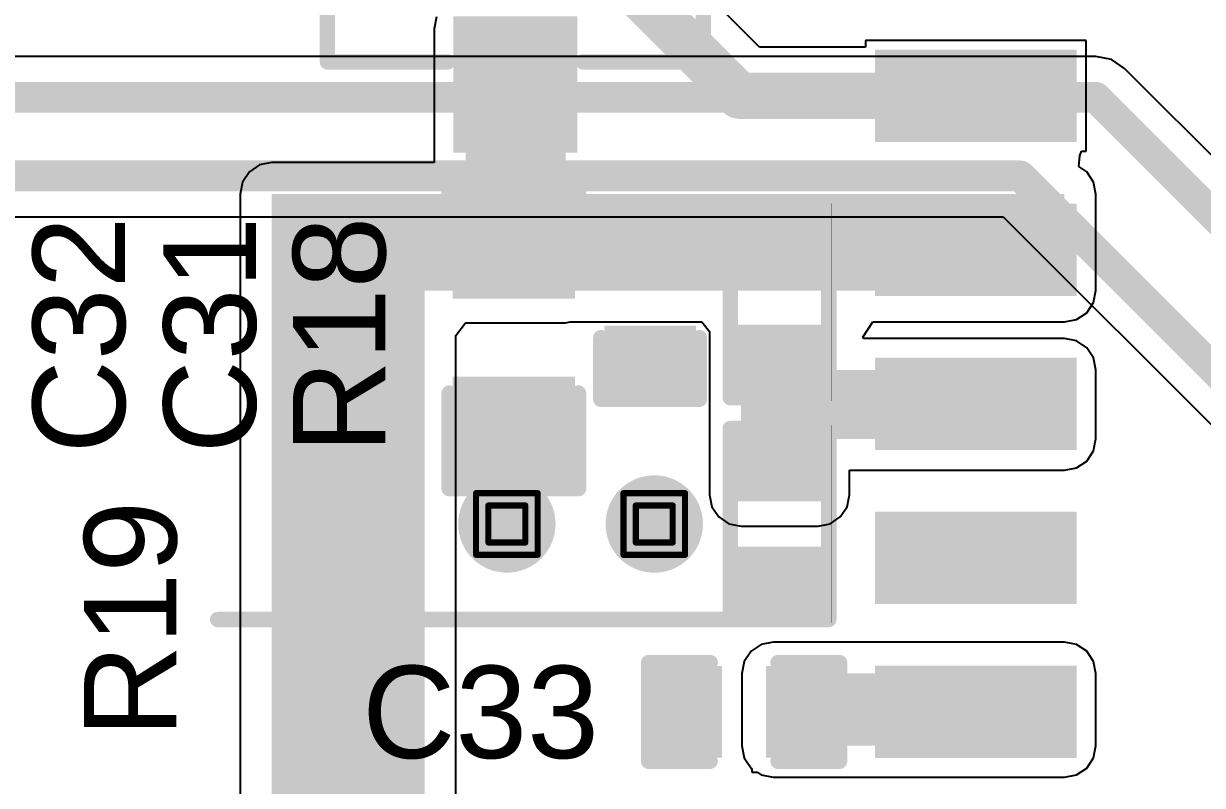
# Model space of a CAD drawing. Header units: inches. Extents: x -6 to 198, y 0 to 119.
# Drawn here: x 38.29 to 48.01, y 12.02 to 18.3 of the extents above; entities that cross this region are included whole.
import ezdxf

# ---------------------------------------------------------------- set-up
doc = ezdxf.new("R2010")
doc.units = ezdxf.units.IN
for name, color, linetype in [('Bottom Layer', 5, 'Continuous'), ('Bottom Solder', 6, 'Continuous'), ('Drill Drawing', 1, 'Continuous'), ('Top Layer', 1, 'Continuous'), ('Top Overlay', 2, 'Continuous'), ('Top Paste', 8, 'Continuous'), ('Top Solder', 216, 'Continuous'), ('Via Holes', 16, 'Continuous')]:
    doc.layers.add(name, color=color, linetype=linetype)
doc.styles.add('Arial', font='', dxfattribs={"height": 0.2})
doc.styles.get('Arial').set_extended_font_data('Arial')

# ---------------------------------------------------------------- blocks, each defined once
blk = doc.blocks.new('SOP_16_30')
at = {"layer": 'Top Layer'}
for points in [[(-3.4556, 4.7244), (-1.9939, 4.7244), (-1.9939, 4.1656), (-3.4556, 4.1656)], [(1.9939, 4.7244), (3.4556, 4.7244), (3.4556, 4.1656), (1.9939, 4.1656)], [(-3.4556, 3.4544), (-1.9939, 3.4544), (-1.9939, 2.8956), (-3.4556, 2.8956)], [(1.9939, 3.4544), (3.4556, 3.4544), (3.4556, 2.8956), (1.9939, 2.8956)], [(-3.4556, 2.1844), (-1.9939, 2.1844), (-1.9939, 1.6256), (-3.4556, 1.6256)], [(1.9939, 2.1844), (3.4556, 2.1844), (3.4556, 1.6256), (1.9939, 1.6256)], [(-3.4556, 0.9144), (-1.9939, 0.9144), (-1.9939, 0.3556), (-3.4556, 0.3556)], [(1.9939, 0.9144), (3.4556, 0.9144), (3.4556, 0.3556), (1.9939, 0.3556)], [(-3.4556, -0.3556), (-1.9939, -0.3556), (-1.9939, -0.9144), (-3.4556, -0.9144)], [(1.9939, -0.3556), (3.4556, -0.3556), (3.4556, -0.9144), (1.9939, -0.9144)], [(-3.4556, -1.6256), (-1.9939, -1.6256), (-1.9939, -2.1844), (-3.4556, -2.1844)], [(1.9939, -1.6256), (3.4556, -1.6256), (3.4556, -2.1844), (1.9939, -2.1844)], [(-3.4556, -2.8956), (-1.9939, -2.8956), (-1.9939, -3.4544), (-3.4556, -3.4544)], [(1.9939, -2.8956), (3.4556, -2.8956), (3.4556, -3.4544), (1.9939, -3.4544)], [(-3.4556, -4.1656), (-1.9939, -4.1656), (-1.9939, -4.7244), (-3.4556, -4.7244)], [(1.9939, -4.1656), (3.4556, -4.1656), (3.4556, -4.7244), (1.9939, -4.7244)]]:
    blk.add_hatch(color=1, dxfattribs=at).paths.add_polyline_path(points)
at = {"layer": 'Top Paste'}
for points in [[(-3.4556, 4.7244), (-1.9939, 4.7244), (-1.9939, 4.1656), (-3.4556, 4.1656)], [(1.9939, 4.7244), (3.4556, 4.7244), (3.4556, 4.1656), (1.9939, 4.1656)], [(-3.4556, 3.4544), (-1.9939, 3.4544), (-1.9939, 2.8956), (-3.4556, 2.8956)], [(1.9939, 3.4544), (3.4556, 3.4544), (3.4556, 2.8956), (1.9939, 2.8956)], [(-3.4556, 2.1844), (-1.9939, 2.1844), (-1.9939, 1.6256), (-3.4556, 1.6256)], [(1.9939, 2.1844), (3.4556, 2.1844), (3.4556, 1.6256), (1.9939, 1.6256)], [(-3.4556, 0.9144), (-1.9939, 0.9144), (-1.9939, 0.3556), (-3.4556, 0.3556)], [(1.9939, 0.9144), (3.4556, 0.9144), (3.4556, 0.3556), (1.9939, 0.3556)], [(-3.4556, -0.3556), (-1.9939, -0.3556), (-1.9939, -0.9144), (-3.4556, -0.9144)], [(1.9939, -0.3556), (3.4556, -0.3556), (3.4556, -0.9144), (1.9939, -0.9144)], [(-3.4556, -1.6256), (-1.9939, -1.6256), (-1.9939, -2.1844), (-3.4556, -2.1844)], [(1.9939, -1.6256), (3.4556, -1.6256), (3.4556, -2.1844), (1.9939, -2.1844)], [(-3.4556, -2.8956), (-1.9939, -2.8956), (-1.9939, -3.4544), (-3.4556, -3.4544)], [(1.9939, -2.8956), (3.4556, -2.8956), (3.4556, -3.4544), (1.9939, -3.4544)], [(-3.4556, -4.1656), (-1.9939, -4.1656), (-1.9939, -4.7244), (-3.4556, -4.7244)], [(1.9939, -4.1656), (3.4556, -4.1656), (3.4556, -4.7244), (1.9939, -4.7244)]]:
    blk.add_hatch(color=8, dxfattribs=at).paths.add_polyline_path(points)
at = {"layer": 'Top Solder'}
for points in [[(-3.5572, 4.826), (-1.8923, 4.826), (-1.8923, 4.064), (-3.5572, 4.064)], [(1.8923, 4.826), (3.5572, 4.826), (3.5572, 4.064), (1.8923, 4.064)], [(-3.5572, 3.556), (-1.8923, 3.556), (-1.8923, 2.794), (-3.5572, 2.794)], [(1.8923, 3.556), (3.5572, 3.556), (3.5572, 2.794), (1.8923, 2.794)], [(-3.5572, 2.286), (-1.8923, 2.286), (-1.8923, 1.524), (-3.5572, 1.524)], [(1.8923, 2.286), (3.5572, 2.286), (3.5572, 1.524), (1.8923, 1.524)], [(-3.5572, 1.016), (-1.8923, 1.016), (-1.8923, 0.254), (-3.5572, 0.254)], [(1.8923, 1.016), (3.5572, 1.016), (3.5572, 0.254), (1.8923, 0.254)], [(-3.5572, -0.254), (-1.8923, -0.254), (-1.8923, -1.016), (-3.5572, -1.016)], [(1.8923, -0.254), (3.5572, -0.254), (3.5572, -1.016), (1.8923, -1.016)], [(-3.5572, -1.524), (-1.8923, -1.524), (-1.8923, -2.286), (-3.5572, -2.286)], [(1.8923, -1.524), (3.5572, -1.524), (3.5572, -2.286), (1.8923, -2.286)], [(-3.5572, -2.794), (-1.8923, -2.794), (-1.8923, -3.556), (-3.5572, -3.556)], [(1.8923, -2.794), (3.5572, -2.794), (3.5572, -3.556), (1.8923, -3.556)], [(-3.5572, -4.064), (-1.8923, -4.064), (-1.8923, -4.826), (-3.5572, -4.826)], [(1.8923, -4.064), (3.5572, -4.064), (3.5572, -4.826), (1.8923, -4.826)]]:
    blk.add_hatch(color=216, dxfattribs=at).paths.add_polyline_path(points)
at = {"layer": 'Top Overlay'}
for points in [[(-2.1209, 5.0546, 0.1524, 0.1524, 0), (2.1209, 5.0546, 0.1524, 0.1524, 0)], [(-3.7846, 4.572, 0.127, 0.127, 0), (-3.6576, 4.445, 0.127, 0.127, 0)], [(-3.7846, 4.318, 0.127, 0.127, 0), (-3.7846, 4.572, 0.127, 0.127, 0)], [(-3.7846, 4.318, 0.127, 0.127, 0), (-3.6576, 4.445, 0.127, 0.127, 0)], [(-2.1209, -5.0546, 0.1524, 0.1524, 0), (2.1209, -5.0546, 0.1524, 0.1524, 0)]]:
    blk.add_lwpolyline(points, format="xyseb", dxfattribs=at)
for points in [[(-2.159, 5.0546, 0.0762, 0.0762, 1), (-2.0828, 5.0546, 0.0762, 0.0762, 1)], [(2.0828, 5.0546, 0.0762, 0.0762, 1), (2.159, 5.0546, 0.0762, 0.0762, 1)], [(-3.8163, 4.572, 0.0635, 0.0635, 1), (-3.7529, 4.572, 0.0635, 0.0635, 1)], [(-3.8163, 4.572, 0.0635, 0.0635, 1), (-3.7529, 4.572, 0.0635, 0.0635, 1)], [(-3.6894, 4.445, 0.0635, 0.0635, 1), (-3.6258, 4.445, 0.0635, 0.0635, 1)], [(-3.6894, 4.445, 0.0635, 0.0635, 1), (-3.6258, 4.445, 0.0635, 0.0635, 1)], [(-3.8163, 4.318, 0.0635, 0.0635, 1), (-3.7529, 4.318, 0.0635, 0.0635, 1)], [(-3.8163, 4.318, 0.0635, 0.0635, 1), (-3.7529, 4.318, 0.0635, 0.0635, 1)], [(-2.159, -5.0546, 0.0762, 0.0762, 1), (-2.0828, -5.0546, 0.0762, 0.0762, 1)], [(2.0828, -5.0546, 0.0762, 0.0762, 1), (2.159, -5.0546, 0.0762, 0.0762, 1)]]:
    blk.add_lwpolyline(points, format="xyseb", close=True, dxfattribs=at)
blk = doc.blocks.new('R___0402_51')
at = {"layer": 'Top Layer'}
for points in [[(-0.6985, -0.3175), (-0.6985, 0.3175), (-0.2413, 0.3175), (-0.2413, -0.3175)], [(0.2413, -0.3175), (0.2413, 0.3175), (0.6985, 0.3175), (0.6985, -0.3175)]]:
    blk.add_hatch(color=1, dxfattribs=at).paths.add_polyline_path(points)
at = {"layer": 'Top Paste'}
for points in [[(-0.6985, -0.3175), (-0.6985, 0.3175), (-0.2413, 0.3175), (-0.2413, -0.3175)], [(0.2413, -0.3175), (0.2413, 0.3175), (0.6985, 0.3175), (0.6985, -0.3175)]]:
    blk.add_hatch(color=8, dxfattribs=at).paths.add_polyline_path(points)
at = {"layer": 'Top Solder'}
for points in [[(-0.7535, -0.3725), (-0.7535, 0.3725), (-0.1863, 0.3725), (-0.1863, -0.3725)], [(0.1863, -0.3725), (0.1863, 0.3725), (0.7535, 0.3725), (0.7535, -0.3725)]]:
    blk.add_hatch(color=216, dxfattribs=at).paths.add_polyline_path(points)
at = {"layer": 'Top Overlay'}
for points in [[(-0.7874, 0.4064, 0.127, 0.127, 0), (-0.7874, -0.4064, 0.127, 0.127, 0)], [(-0.7874, 0.4064, 0.127, 0.127, 0), (0.7874, 0.4064, 0.127, 0.127, 0)], [(0.7874, 0.4064, 0.127, 0.127, 0), (0.7874, -0.4064, 0.127, 0.127, 0)], [(-0.7874, -0.4064, 0.127, 0.127, 0), (0.7874, -0.4064, 0.127, 0.127, 0)], [(-0.8128, -0.4318, 0.00323, 0.00323, 0), (0.8128, -0.4318, 0.00323, 0.00323, 0)]]:
    blk.add_lwpolyline(points, format="xyseb", dxfattribs=at)
for points in [[(-0.8191, 0.4064, 0.0635, 0.0635, 1), (-0.7556, 0.4064, 0.0635, 0.0635, 1)], [(-0.8191, 0.4064, 0.0635, 0.0635, 1), (-0.7556, 0.4064, 0.0635, 0.0635, 1)], [(0.7556, 0.4064, 0.0635, 0.0635, 1), (0.8191, 0.4064, 0.0635, 0.0635, 1)], [(0.7556, 0.4064, 0.0635, 0.0635, 1), (0.8191, 0.4064, 0.0635, 0.0635, 1)], [(-0.8191, -0.4064, 0.0635, 0.0635, 1), (-0.7556, -0.4064, 0.0635, 0.0635, 1)], [(-0.8191, -0.4064, 0.0635, 0.0635, 1), (-0.7556, -0.4064, 0.0635, 0.0635, 1)], [(0.7556, -0.4064, 0.0635, 0.0635, 1), (0.8191, -0.4064, 0.0635, 0.0635, 1)], [(0.7556, -0.4064, 0.0635, 0.0635, 1), (0.8191, -0.4064, 0.0635, 0.0635, 1)], [(-0.8136, -0.4318, 0.00161, 0.00161, 1), (-0.812, -0.4318, 0.00161, 0.00161, 1)], [(0.812, -0.4318, 0.00161, 0.00161, 1), (0.8136, -0.4318, 0.00161, 0.00161, 1)]]:
    blk.add_lwpolyline(points, format="xyseb", close=True, dxfattribs=at)
blk = doc.blocks.new('R___0402_52')
at = {"layer": 'Top Layer'}
for points in [[(-0.6985, -0.3175), (-0.6985, 0.3175), (-0.2413, 0.3175), (-0.2413, -0.3175)], [(0.2413, -0.3175), (0.2413, 0.3175), (0.6985, 0.3175), (0.6985, -0.3175)]]:
    blk.add_hatch(color=1, dxfattribs=at).paths.add_polyline_path(points)
at = {"layer": 'Top Paste'}
for points in [[(-0.6985, -0.3175), (-0.6985, 0.3175), (-0.2413, 0.3175), (-0.2413, -0.3175)], [(0.2413, -0.3175), (0.2413, 0.3175), (0.6985, 0.3175), (0.6985, -0.3175)]]:
    blk.add_hatch(color=8, dxfattribs=at).paths.add_polyline_path(points)
at = {"layer": 'Top Solder'}
for points in [[(-0.7535, -0.3725), (-0.7535, 0.3725), (-0.1863, 0.3725), (-0.1863, -0.3725)], [(0.1863, -0.3725), (0.1863, 0.3725), (0.7535, 0.3725), (0.7535, -0.3725)]]:
    blk.add_hatch(color=216, dxfattribs=at).paths.add_polyline_path(points)
at = {"layer": 'Top Overlay'}
for points in [[(-0.7874, 0.4064, 0.127, 0.127, 0), (-0.7874, -0.4064, 0.127, 0.127, 0)], [(-0.7874, 0.4064, 0.127, 0.127, 0), (0.7874, 0.4064, 0.127, 0.127, 0)], [(0.7874, 0.4064, 0.127, 0.127, 0), (0.7874, -0.4064, 0.127, 0.127, 0)], [(-0.7874, -0.4064, 0.127, 0.127, 0), (0.7874, -0.4064, 0.127, 0.127, 0)], [(-0.8128, -0.4318, 0.00323, 0.00323, 0), (0.8128, -0.4318, 0.00323, 0.00323, 0)]]:
    blk.add_lwpolyline(points, format="xyseb", dxfattribs=at)
for points in [[(-0.8191, 0.4064, 0.0635, 0.0635, 1), (-0.7556, 0.4064, 0.0635, 0.0635, 1)], [(-0.8191, 0.4064, 0.0635, 0.0635, 1), (-0.7556, 0.4064, 0.0635, 0.0635, 1)], [(0.7556, 0.4064, 0.0635, 0.0635, 1), (0.8191, 0.4064, 0.0635, 0.0635, 1)], [(0.7556, 0.4064, 0.0635, 0.0635, 1), (0.8191, 0.4064, 0.0635, 0.0635, 1)], [(-0.8191, -0.4064, 0.0635, 0.0635, 1), (-0.7556, -0.4064, 0.0635, 0.0635, 1)], [(-0.8191, -0.4064, 0.0635, 0.0635, 1), (-0.7556, -0.4064, 0.0635, 0.0635, 1)], [(0.7556, -0.4064, 0.0635, 0.0635, 1), (0.8191, -0.4064, 0.0635, 0.0635, 1)], [(0.7556, -0.4064, 0.0635, 0.0635, 1), (0.8191, -0.4064, 0.0635, 0.0635, 1)], [(-0.8136, -0.4318, 0.00161, 0.00161, 1), (-0.812, -0.4318, 0.00161, 0.00161, 1)], [(0.812, -0.4318, 0.00161, 0.00161, 1), (0.8136, -0.4318, 0.00161, 0.00161, 1)]]:
    blk.add_lwpolyline(points, format="xyseb", close=True, dxfattribs=at)
blk = doc.blocks.new('____23_69')
at = {"layer": 'Top Layer'}
for points in [[(-0.41, 1.46), (0.41, 1.46), (0.41, 0.54), (-0.41, 0.54)], [(-1.36, -0.54), (-0.54, -0.54), (-0.54, -1.46), (-1.36, -1.46)], [(0.54, -0.54), (1.36, -0.54), (1.36, -1.46), (0.54, -1.46)]]:
    blk.add_hatch(color=1, dxfattribs=at).paths.add_polyline_path(points)
at = {"layer": 'Top Paste'}
for points in [[(-0.41, 1.46), (0.41, 1.46), (0.41, 0.54), (-0.41, 0.54)], [(-1.36, -0.54), (-0.54, -0.54), (-0.54, -1.46), (-1.36, -1.46)], [(0.54, -0.54), (1.36, -0.54), (1.36, -1.46), (0.54, -1.46)]]:
    blk.add_hatch(color=8, dxfattribs=at).paths.add_polyline_path(points)
at = {"layer": 'Top Solder'}
for points in [[(-0.5116, 1.5616), (0.5116, 1.5616), (0.5116, 0.4384), (-0.5116, 0.4384)], [(-1.4616, -0.4384), (-0.4384, -0.4384), (-0.4384, -1.5616), (-1.4616, -1.5616)], [(0.4384, -0.4384), (1.4616, -0.4384), (1.4616, -1.5616), (0.4384, -1.5616)]]:
    blk.add_hatch(color=216, dxfattribs=at).paths.add_polyline_path(points)
at = {"layer": 'Top Overlay'}
for points in [[(-1.5494, 0.8128, 0.127, 0.127, 0), (-1.5494, -0.5842, 0.127, 0.127, 0)], [(-0.5588, 0.8128, 0.127, 0.127, 0), (-1.5494, 0.8128, 0.127, 0.127, 0)], [(1.5494, 0.8128, 0.127, 0.127, 0), (0.5588, 0.8128, 0.127, 0.127, 0)], [(1.5494, 0.8128, 0.127, 0.127, 0), (1.5494, -0.5842, 0.127, 0.127, 0)], [(0.3302, -0.7874, 0.127, 0.127, 0), (-0.3302, -0.7874, 0.127, 0.127, 0)], [(-1.5494, -1.1684, 0.127, 0.127, 0), (-1.6764, -1.0414, 0.127, 0.127, 0)], [(-1.6764, -1.0414, 0.127, 0.127, 0), (-1.6764, -1.2954, 0.127, 0.127, 0)], [(-1.5494, -1.1684, 0.127, 0.127, 0), (-1.6764, -1.2954, 0.127, 0.127, 0)]]:
    blk.add_lwpolyline(points, format="xyseb", dxfattribs=at)
for points in [[(-1.5812, 0.8128, 0.0635, 0.0635, 1), (-1.5176, 0.8128, 0.0635, 0.0635, 1)], [(-1.5812, 0.8128, 0.0635, 0.0635, 1), (-1.5176, 0.8128, 0.0635, 0.0635, 1)], [(-0.5905, 0.8128, 0.0635, 0.0635, 1), (-0.5271, 0.8128, 0.0635, 0.0635, 1)], [(0.5271, 0.8128, 0.0635, 0.0635, 1), (0.5905, 0.8128, 0.0635, 0.0635, 1)], [(1.5176, 0.8128, 0.0635, 0.0635, 1), (1.5812, 0.8128, 0.0635, 0.0635, 1)], [(1.5176, 0.8128, 0.0635, 0.0635, 1), (1.5812, 0.8128, 0.0635, 0.0635, 1)], [(-1.5812, -0.5842, 0.0635, 0.0635, 1), (-1.5176, -0.5842, 0.0635, 0.0635, 1)], [(1.5176, -0.5842, 0.0635, 0.0635, 1), (1.5812, -0.5842, 0.0635, 0.0635, 1)], [(-0.3619, -0.7874, 0.0635, 0.0635, 1), (-0.2984, -0.7874, 0.0635, 0.0635, 1)], [(0.2984, -0.7874, 0.0635, 0.0635, 1), (0.3619, -0.7874, 0.0635, 0.0635, 1)], [(-1.7082, -1.0414, 0.0635, 0.0635, 1), (-1.6446, -1.0414, 0.0635, 0.0635, 1)], [(-1.7082, -1.0414, 0.0635, 0.0635, 1), (-1.6446, -1.0414, 0.0635, 0.0635, 1)], [(-1.5812, -1.1684, 0.0635, 0.0635, 1), (-1.5176, -1.1684, 0.0635, 0.0635, 1)], [(-1.5812, -1.1684, 0.0635, 0.0635, 1), (-1.5176, -1.1684, 0.0635, 0.0635, 1)], [(-1.7082, -1.2954, 0.0635, 0.0635, 1), (-1.6446, -1.2954, 0.0635, 0.0635, 1)], [(-1.7082, -1.2954, 0.0635, 0.0635, 1), (-1.6446, -1.2954, 0.0635, 0.0635, 1)]]:
    blk.add_lwpolyline(points, format="xyseb", close=True, dxfattribs=at)
blk = doc.blocks.new('C___0402_98')
at = {"layer": 'Top Layer'}
for points in [[(-0.6985, -0.3175), (-0.6985, 0.3175), (-0.2413, 0.3175), (-0.2413, -0.3175)], [(0.2413, -0.3175), (0.2413, 0.3175), (0.6985, 0.3175), (0.6985, -0.3175)]]:
    blk.add_hatch(color=1, dxfattribs=at).paths.add_polyline_path(points)
at = {"layer": 'Top Paste'}
for points in [[(-0.6985, -0.3175), (-0.6985, 0.3175), (-0.2413, 0.3175), (-0.2413, -0.3175)], [(0.2413, -0.3175), (0.2413, 0.3175), (0.6985, 0.3175), (0.6985, -0.3175)]]:
    blk.add_hatch(color=8, dxfattribs=at).paths.add_polyline_path(points)
at = {"layer": 'Top Solder'}
for points in [[(-0.7585, -0.3775), (-0.7585, 0.3775), (-0.1813, 0.3775), (-0.1813, -0.3775)], [(0.1813, -0.3775), (0.1813, 0.3775), (0.7585, 0.3775), (0.7585, -0.3775)]]:
    blk.add_hatch(color=216, dxfattribs=at).paths.add_polyline_path(points)
at = {"layer": 'Top Overlay'}
for points in [[(-0.7874, 0.4064, 0.127, 0.127, 0), (-0.7874, -0.4064, 0.127, 0.127, 0)], [(-0.2794, 0.4064, 0.127, 0.127, 0), (-0.7874, 0.4064, 0.127, 0.127, 0)], [(0.7874, 0.4064, 0.127, 0.127, 0), (0.2794, 0.4064, 0.127, 0.127, 0)], [(0.7874, 0.4064, 0.127, 0.127, 0), (0.7874, -0.4064, 0.127, 0.127, 0)], [(-0.2794, -0.4064, 0.127, 0.127, 0), (-0.7874, -0.4064, 0.127, 0.127, 0)], [(0.7874, -0.4064, 0.127, 0.127, 0), (0.2794, -0.4064, 0.127, 0.127, 0)]]:
    blk.add_lwpolyline(points, format="xyseb", dxfattribs=at)
for points in [[(-0.8191, 0.4064, 0.0635, 0.0635, 1), (-0.7556, 0.4064, 0.0635, 0.0635, 1)], [(-0.8191, 0.4064, 0.0635, 0.0635, 1), (-0.7556, 0.4064, 0.0635, 0.0635, 1)], [(-0.3111, 0.4064, 0.0635, 0.0635, 1), (-0.2477, 0.4064, 0.0635, 0.0635, 1)], [(0.2477, 0.4064, 0.0635, 0.0635, 1), (0.3111, 0.4064, 0.0635, 0.0635, 1)], [(0.7556, 0.4064, 0.0635, 0.0635, 1), (0.8191, 0.4064, 0.0635, 0.0635, 1)], [(0.7556, 0.4064, 0.0635, 0.0635, 1), (0.8191, 0.4064, 0.0635, 0.0635, 1)], [(-0.8191, -0.4064, 0.0635, 0.0635, 1), (-0.7556, -0.4064, 0.0635, 0.0635, 1)], [(-0.8191, -0.4064, 0.0635, 0.0635, 1), (-0.7556, -0.4064, 0.0635, 0.0635, 1)], [(-0.3111, -0.4064, 0.0635, 0.0635, 1), (-0.2477, -0.4064, 0.0635, 0.0635, 1)], [(0.2477, -0.4064, 0.0635, 0.0635, 1), (0.3111, -0.4064, 0.0635, 0.0635, 1)], [(0.7556, -0.4064, 0.0635, 0.0635, 1), (0.8191, -0.4064, 0.0635, 0.0635, 1)], [(0.7556, -0.4064, 0.0635, 0.0635, 1), (0.8191, -0.4064, 0.0635, 0.0635, 1)]]:
    blk.add_lwpolyline(points, format="xyseb", close=True, dxfattribs=at)
blk = doc.blocks.new('C___0603_99')
at = {"layer": 'Top Layer'}
for points in [[(-0.381, 0.4445), (-0.381, -0.4445), (-1.143, -0.4445), (-1.143, 0.4445)], [(1.143, 0.4445), (1.143, -0.4445), (0.381, -0.4445), (0.381, 0.4445)]]:
    blk.add_hatch(color=1, dxfattribs=at).paths.add_polyline_path(points)
at = {"layer": 'Top Paste'}
for points in [[(-0.381, 0.4445), (-0.381, -0.4445), (-1.143, -0.4445), (-1.143, 0.4445)], [(1.143, 0.4445), (1.143, -0.4445), (0.381, -0.4445), (0.381, 0.4445)]]:
    blk.add_hatch(color=8, dxfattribs=at).paths.add_polyline_path(points)
at = {"layer": 'Top Solder'}
for points in [[(-0.321, 0.5045), (-0.321, -0.5045), (-1.203, -0.5045), (-1.203, 0.5045)], [(1.203, 0.5045), (1.203, -0.5045), (0.321, -0.5045), (0.321, 0.5045)]]:
    blk.add_hatch(color=216, dxfattribs=at).paths.add_polyline_path(points)
at = {"layer": 'Top Overlay'}
for points in [[(-1.2446, 0.5334, 0.127, 0.127, 0), (-0.4572, 0.5334, 0.127, 0.127, 0)], [(-1.2446, 0.5334, 0.127, 0.127, 0), (-1.2446, -0.5334, 0.127, 0.127, 0)], [(0.4572, 0.5334, 0.127, 0.127, 0), (1.2446, 0.5334, 0.127, 0.127, 0)], [(1.2446, 0.5334, 0.127, 0.127, 0), (1.2446, -0.5334, 0.127, 0.127, 0)], [(-1.2446, -0.5334, 0.127, 0.127, 0), (-0.4572, -0.5334, 0.127, 0.127, 0)], [(0.4572, -0.5334, 0.127, 0.127, 0), (1.2446, -0.5334, 0.127, 0.127, 0)]]:
    blk.add_lwpolyline(points, format="xyseb", dxfattribs=at)
for points in [[(-1.2764, 0.5334, 0.0635, 0.0635, 1), (-1.2128, 0.5334, 0.0635, 0.0635, 1)], [(-1.2764, 0.5334, 0.0635, 0.0635, 1), (-1.2128, 0.5334, 0.0635, 0.0635, 1)], [(-0.4889, 0.5334, 0.0635, 0.0635, 1), (-0.4254, 0.5334, 0.0635, 0.0635, 1)], [(0.4254, 0.5334, 0.0635, 0.0635, 1), (0.4889, 0.5334, 0.0635, 0.0635, 1)], [(1.2128, 0.5334, 0.0635, 0.0635, 1), (1.2764, 0.5334, 0.0635, 0.0635, 1)], [(1.2128, 0.5334, 0.0635, 0.0635, 1), (1.2764, 0.5334, 0.0635, 0.0635, 1)], [(-1.2764, -0.5334, 0.0635, 0.0635, 1), (-1.2128, -0.5334, 0.0635, 0.0635, 1)], [(-1.2764, -0.5334, 0.0635, 0.0635, 1), (-1.2128, -0.5334, 0.0635, 0.0635, 1)], [(-0.4889, -0.5334, 0.0635, 0.0635, 1), (-0.4254, -0.5334, 0.0635, 0.0635, 1)], [(0.4254, -0.5334, 0.0635, 0.0635, 1), (0.4889, -0.5334, 0.0635, 0.0635, 1)], [(1.2128, -0.5334, 0.0635, 0.0635, 1), (1.2764, -0.5334, 0.0635, 0.0635, 1)], [(1.2128, -0.5334, 0.0635, 0.0635, 1), (1.2764, -0.5334, 0.0635, 0.0635, 1)]]:
    blk.add_lwpolyline(points, format="xyseb", close=True, dxfattribs=at)
blk = doc.blocks.new('C___0402_100')
at = {"layer": 'Top Layer'}
for points in [[(-0.6985, -0.3175), (-0.6985, 0.3175), (-0.2413, 0.3175), (-0.2413, -0.3175)], [(0.2413, -0.3175), (0.2413, 0.3175), (0.6985, 0.3175), (0.6985, -0.3175)]]:
    blk.add_hatch(color=1, dxfattribs=at).paths.add_polyline_path(points)
at = {"layer": 'Top Paste'}
for points in [[(-0.6985, -0.3175), (-0.6985, 0.3175), (-0.2413, 0.3175), (-0.2413, -0.3175)], [(0.2413, -0.3175), (0.2413, 0.3175), (0.6985, 0.3175), (0.6985, -0.3175)]]:
    blk.add_hatch(color=8, dxfattribs=at).paths.add_polyline_path(points)
at = {"layer": 'Top Solder'}
for points in [[(-0.7585, -0.3775), (-0.7585, 0.3775), (-0.1813, 0.3775), (-0.1813, -0.3775)], [(0.1813, -0.3775), (0.1813, 0.3775), (0.7585, 0.3775), (0.7585, -0.3775)]]:
    blk.add_hatch(color=216, dxfattribs=at).paths.add_polyline_path(points)
at = {"layer": 'Top Overlay'}
for points in [[(-0.7874, 0.4064, 0.127, 0.127, 0), (-0.7874, -0.4064, 0.127, 0.127, 0)], [(-0.7874, 0.4064, 0.127, 0.127, 0), (-0.2794, 0.4064, 0.127, 0.127, 0)], [(0.2794, 0.4064, 0.127, 0.127, 0), (0.7874, 0.4064, 0.127, 0.127, 0)], [(0.7874, 0.4064, 0.127, 0.127, 0), (0.7874, -0.4064, 0.127, 0.127, 0)], [(-0.7874, -0.4064, 0.127, 0.127, 0), (-0.2794, -0.4064, 0.127, 0.127, 0)], [(0.2794, -0.4064, 0.127, 0.127, 0), (0.7874, -0.4064, 0.127, 0.127, 0)]]:
    blk.add_lwpolyline(points, format="xyseb", dxfattribs=at)
for points in [[(-0.8191, 0.4064, 0.0635, 0.0635, 1), (-0.7556, 0.4064, 0.0635, 0.0635, 1)], [(-0.8191, 0.4064, 0.0635, 0.0635, 1), (-0.7556, 0.4064, 0.0635, 0.0635, 1)], [(-0.3111, 0.4064, 0.0635, 0.0635, 1), (-0.2477, 0.4064, 0.0635, 0.0635, 1)], [(0.2477, 0.4064, 0.0635, 0.0635, 1), (0.3111, 0.4064, 0.0635, 0.0635, 1)], [(0.7556, 0.4064, 0.0635, 0.0635, 1), (0.8191, 0.4064, 0.0635, 0.0635, 1)], [(0.7556, 0.4064, 0.0635, 0.0635, 1), (0.8191, 0.4064, 0.0635, 0.0635, 1)], [(-0.8191, -0.4064, 0.0635, 0.0635, 1), (-0.7556, -0.4064, 0.0635, 0.0635, 1)], [(-0.8191, -0.4064, 0.0635, 0.0635, 1), (-0.7556, -0.4064, 0.0635, 0.0635, 1)], [(-0.3111, -0.4064, 0.0635, 0.0635, 1), (-0.2477, -0.4064, 0.0635, 0.0635, 1)], [(0.2477, -0.4064, 0.0635, 0.0635, 1), (0.3111, -0.4064, 0.0635, 0.0635, 1)], [(0.7556, -0.4064, 0.0635, 0.0635, 1), (0.8191, -0.4064, 0.0635, 0.0635, 1)], [(0.7556, -0.4064, 0.0635, 0.0635, 1), (0.8191, -0.4064, 0.0635, 0.0635, 1)]]:
    blk.add_lwpolyline(points, format="xyseb", close=True, dxfattribs=at)

msp = doc.modelspace()

# ---------------------------------------------------------------- hatches: boundary and pattern name
at = {"layer": 'Bottom Layer'}
h = msp.add_hatch(color=5, dxfattribs=at)
edge = h.paths.add_edge_path()
edge.add_arc((42.2783, 14.1734), 0.3, 0, 360)
h = msp.add_hatch(color=5, dxfattribs=at)
edge = h.paths.add_edge_path()
edge.add_arc((43.4934, 14.1732), 0.3, 0, 360)
at = {"layer": 'Bottom Solder'}
h = msp.add_hatch(color=6, dxfattribs=at)
edge = h.paths.add_edge_path()
edge.add_arc((42.2783, 14.1734), 0.4016, 0, 360)
h = msp.add_hatch(color=6, dxfattribs=at)
edge = h.paths.add_edge_path()
edge.add_arc((43.4934, 14.1732), 0.4016, 0, 360)
at = {"layer": 'Top Layer'}
for points in [[(41.9381, 16.0909), (42.7622, 16.0909), (42.7622, 18.256), (41.9381, 18.256)], [(40.3385, 16.0984), (46.8757, 16.0984), (46.8757, 16.8939), (40.3385, 16.8939)], [(40.3385, 10.6489), (41.599, 10.6489), (41.599, 16.8529), (40.3385, 16.8529)], [(44.2087, 14.4145), (44.8437, 14.4145), (44.8437, 15.7607), (44.2087, 15.7607)], [(44.2087, 14.8753), (46.8757, 14.8753), (46.8757, 15.4432), (44.2087, 15.4432)], [(44.4752, 12.3444), (46.8757, 12.3444), (46.8757, 12.9413), (44.4752, 12.9413)]]:
    msp.add_hatch(color=1, dxfattribs=at).paths.add_polyline_path(points)
h = msp.add_hatch(color=1, dxfattribs=at)
edge = h.paths.add_edge_path()
edge.add_arc((42.2783, 14.1734), 0.3, 0, 360)
h = msp.add_hatch(color=1, dxfattribs=at)
edge = h.paths.add_edge_path()
edge.add_arc((43.4934, 14.1732), 0.3, 0, 360)
at = {"layer": 'Top Solder'}
h = msp.add_hatch(color=216, dxfattribs=at)
edge = h.paths.add_edge_path()
edge.add_arc((42.2783, 14.1734), 0.4016, 0, 360)
h = msp.add_hatch(color=216, dxfattribs=at)
edge = h.paths.add_edge_path()
edge.add_arc((43.4934, 14.1732), 0.4016, 0, 360)
at = {"layer": 'Via Holes'}
h = msp.add_hatch(color=7, dxfattribs=at)
edge = h.paths.add_edge_path()
edge.add_arc((42.2783, 14.1734), 0.15, 0, 360)
h = msp.add_hatch(color=7, dxfattribs=at)
edge = h.paths.add_edge_path()
edge.add_arc((43.4934, 14.1732), 0.15, 0, 360)

# ---------------------------------------------------------------- linework, layer by layer
at = {"layer": 'Bottom Layer'}
for p, q in [((47.1335, 18.0274), (18.5644, 18.0274)), ((47.2623, 18.0018), (47.1335, 18.0274)), ((47.3715, 17.9288), (47.2623, 18.0018)), ((50.0214, 15.2789), (47.3715, 17.9288)), ((17.7072, 16.7067), (46.3714, 16.7067)), ((46.3714, 16.7067), (48.6731, 14.405))]:
    msp.add_line(p, q, dxfattribs=at)
for points in [[(18.4249, 17.6907, 0.254, 0.254, 0), (47.1335, 17.6907, 0.254, 0.254, 0)], [(47.1335, 17.6907, 0.254, 0.254, 0), (50.0992, 14.7249, 0.254, 0.254, 0)], [(17.7072, 17.0434, 0.254, 0.254, 0), (46.5108, 17.0434, 0.254, 0.254, 0)], [(46.5108, 17.0434, 0.254, 0.254, 0), (49.2271, 14.3271, 0.254, 0.254, 0)]]:
    msp.add_lwpolyline(points, format="xyseb", dxfattribs=at)
for points in [[(47.07, 17.6907, 0.127, 0.127, 1), (47.197, 17.6907, 0.127, 0.127, 1)], [(47.07, 17.6907, 0.127, 0.127, 1), (47.197, 17.6907, 0.127, 0.127, 1)], [(46.4473, 17.0434, 0.127, 0.127, 1), (46.5743, 17.0434, 0.127, 0.127, 1)], [(46.4473, 17.0434, 0.127, 0.127, 1), (46.5743, 17.0434, 0.127, 0.127, 1)]]:
    msp.add_lwpolyline(points, format="xyseb", close=True, dxfattribs=at)
at = {"layer": 'Drill Drawing'}
for points in [[(42.0243, 14.4274, 0.0508, 0.0508, 0), (42.5323, 14.4274, 0.0508, 0.0508, 0)], [(42.0243, 13.9194, 0.0508, 0.0508, 0), (42.0243, 14.4274, 0.0508, 0.0508, 0)], [(42.5323, 13.9194, 0.0508, 0.0508, 0), (42.5323, 14.4274, 0.0508, 0.0508, 0)], [(43.2394, 14.4272, 0.0508, 0.0508, 0), (43.7474, 14.4272, 0.0508, 0.0508, 0)], [(43.2394, 13.9192, 0.0508, 0.0508, 0), (43.2394, 14.4272, 0.0508, 0.0508, 0)], [(43.7474, 13.9192, 0.0508, 0.0508, 0), (43.7474, 14.4272, 0.0508, 0.0508, 0)], [(42.1259, 14.3258, 0.0508, 0.0508, 0), (42.4307, 14.3258, 0.0508, 0.0508, 0)], [(42.1259, 14.021, 0.0508, 0.0508, 0), (42.1259, 14.3258, 0.0508, 0.0508, 0)], [(42.4307, 14.021, 0.0508, 0.0508, 0), (42.4307, 14.3258, 0.0508, 0.0508, 0)], [(43.341, 14.3256, 0.0508, 0.0508, 0), (43.6458, 14.3256, 0.0508, 0.0508, 0)], [(43.341, 14.0208, 0.0508, 0.0508, 0), (43.341, 14.3256, 0.0508, 0.0508, 0)], [(43.6458, 14.0208, 0.0508, 0.0508, 0), (43.6458, 14.3256, 0.0508, 0.0508, 0)], [(42.1259, 14.021, 0.0508, 0.0508, 0), (42.4307, 14.021, 0.0508, 0.0508, 0)], [(43.341, 14.0208, 0.0508, 0.0508, 0), (43.6458, 14.0208, 0.0508, 0.0508, 0)], [(42.0243, 13.9194, 0.0508, 0.0508, 0), (42.5323, 13.9194, 0.0508, 0.0508, 0)], [(43.2394, 13.9192, 0.0508, 0.0508, 0), (43.7474, 13.9192, 0.0508, 0.0508, 0)]]:
    msp.add_lwpolyline(points, format="xyseb", dxfattribs=at)
for points in [[(42.0116, 14.4274, 0.0254, 0.0254, 1), (42.037, 14.4274, 0.0254, 0.0254, 1)], [(42.0116, 14.4274, 0.0254, 0.0254, 1), (42.037, 14.4274, 0.0254, 0.0254, 1)], [(42.5196, 14.4274, 0.0254, 0.0254, 1), (42.545, 14.4274, 0.0254, 0.0254, 1)], [(42.5196, 14.4274, 0.0254, 0.0254, 1), (42.545, 14.4274, 0.0254, 0.0254, 1)], [(43.2267, 14.4272, 0.0254, 0.0254, 1), (43.2521, 14.4272, 0.0254, 0.0254, 1)], [(43.2267, 14.4272, 0.0254, 0.0254, 1), (43.2521, 14.4272, 0.0254, 0.0254, 1)], [(43.7347, 14.4272, 0.0254, 0.0254, 1), (43.7601, 14.4272, 0.0254, 0.0254, 1)], [(43.7347, 14.4272, 0.0254, 0.0254, 1), (43.7601, 14.4272, 0.0254, 0.0254, 1)], [(42.1132, 14.3258, 0.0254, 0.0254, 1), (42.1386, 14.3258, 0.0254, 0.0254, 1)], [(42.1132, 14.3258, 0.0254, 0.0254, 1), (42.1386, 14.3258, 0.0254, 0.0254, 1)], [(42.418, 14.3258, 0.0254, 0.0254, 1), (42.4434, 14.3258, 0.0254, 0.0254, 1)], [(42.418, 14.3258, 0.0254, 0.0254, 1), (42.4434, 14.3258, 0.0254, 0.0254, 1)], [(43.3283, 14.3256, 0.0254, 0.0254, 1), (43.3537, 14.3256, 0.0254, 0.0254, 1)], [(43.3283, 14.3256, 0.0254, 0.0254, 1), (43.3537, 14.3256, 0.0254, 0.0254, 1)], [(43.6331, 14.3256, 0.0254, 0.0254, 1), (43.6585, 14.3256, 0.0254, 0.0254, 1)], [(43.6331, 14.3256, 0.0254, 0.0254, 1), (43.6585, 14.3256, 0.0254, 0.0254, 1)], [(42.1132, 14.021, 0.0254, 0.0254, 1), (42.1386, 14.021, 0.0254, 0.0254, 1)], [(42.1132, 14.021, 0.0254, 0.0254, 1), (42.1386, 14.021, 0.0254, 0.0254, 1)], [(42.418, 14.021, 0.0254, 0.0254, 1), (42.4434, 14.021, 0.0254, 0.0254, 1)], [(42.418, 14.021, 0.0254, 0.0254, 1), (42.4434, 14.021, 0.0254, 0.0254, 1)], [(43.3283, 14.0208, 0.0254, 0.0254, 1), (43.3537, 14.0208, 0.0254, 0.0254, 1)], [(43.3283, 14.0208, 0.0254, 0.0254, 1), (43.3537, 14.0208, 0.0254, 0.0254, 1)], [(43.6331, 14.0208, 0.0254, 0.0254, 1), (43.6585, 14.0208, 0.0254, 0.0254, 1)], [(43.6331, 14.0208, 0.0254, 0.0254, 1), (43.6585, 14.0208, 0.0254, 0.0254, 1)], [(42.0116, 13.9194, 0.0254, 0.0254, 1), (42.037, 13.9194, 0.0254, 0.0254, 1)], [(42.0116, 13.9194, 0.0254, 0.0254, 1), (42.037, 13.9194, 0.0254, 0.0254, 1)], [(42.5196, 13.9194, 0.0254, 0.0254, 1), (42.545, 13.9194, 0.0254, 0.0254, 1)], [(42.5196, 13.9194, 0.0254, 0.0254, 1), (42.545, 13.9194, 0.0254, 0.0254, 1)], [(43.2267, 13.9192, 0.0254, 0.0254, 1), (43.2521, 13.9192, 0.0254, 0.0254, 1)], [(43.2267, 13.9192, 0.0254, 0.0254, 1), (43.2521, 13.9192, 0.0254, 0.0254, 1)], [(43.7347, 13.9192, 0.0254, 0.0254, 1), (43.7601, 13.9192, 0.0254, 0.0254, 1)], [(43.7347, 13.9192, 0.0254, 0.0254, 1), (43.7601, 13.9192, 0.0254, 0.0254, 1)]]:
    msp.add_lwpolyline(points, format="xyseb", close=True, dxfattribs=at)
at = {"layer": 'Top Layer'}
for p, q in [((44.3617, 18.1052), (43.6995, 18.7674)), ((41.6989, 18.3551), (41.6791, 18.256)), ((41.6791, 18.256), (41.6791, 17.1529)), ((45.2362, 18.1052), (44.3617, 18.1052)), ((47.0535, 18.161), (45.2362, 18.161)), ((45.2362, 18.161), (45.2362, 18.1052)), ((47.0535, 17.2466), (47.0535, 18.161)), ((46.9951, 17.1196), (47.0029, 17.21)), ((47.0029, 17.21), (47.0162, 17.2466)), ((47.0162, 17.2466), (47.0535, 17.2466)), ((40.2394, 17.1332), (40.1553, 17.077)), ((40.3385, 17.1529), (40.2394, 17.1332)), ((41.6791, 17.1529), (40.3385, 17.1529)), ((47.0588, 17.077), (46.9951, 17.1196)), ((40.1553, 17.077), (40.0992, 16.993)), ((47.115, 16.993), (47.0588, 17.077)), ((40.0992, 16.993), (40.0795, 16.8939)), ((47.1347, 16.8939), (47.115, 16.993)), ((40.0795, 16.8939), (40.0795, 16.0984)), ((47.1347, 16.0984), (47.1347, 16.8939)), ((40.0795, 16.0984), (40.0795, 10.6489)), ((47.115, 15.9993), (47.1347, 16.0984)), ((47.0588, 15.9153), (47.115, 15.9993)), ((46.8757, 15.8394), (46.9748, 15.8591)), ((46.9748, 15.8591), (47.0588, 15.9153)), ((41.8579, 15.7267), (41.9381, 15.8319)), ((41.9381, 15.8319), (42.7622, 15.8319)), ((42.7622, 15.8319), (42.7998, 15.8394)), ((42.7998, 15.8394), (43.8851, 15.8394)), ((43.8851, 15.8394), (43.9497, 15.7607)), ((43.9497, 15.7607), (43.9497, 14.4145)), ((45.2141, 15.7124), (45.2945, 15.8394)), ((45.2945, 15.8394), (46.8757, 15.8394)), ((41.8579, 10.6489), (41.8579, 15.7267)), ((45.2189, 15.7022), (45.2141, 15.7124)), ((46.8757, 15.7022), (45.2189, 15.7022)), ((46.9748, 15.6825), (46.8757, 15.7022)), ((47.0588, 15.6263), (46.9748, 15.6825)), ((47.115, 15.5423), (47.0588, 15.6263)), ((47.1347, 15.4432), (47.115, 15.5423)), ((47.1347, 14.8753), (47.1347, 15.4432)), ((47.115, 14.7762), (47.1347, 14.8753)), ((47.0588, 14.6922), (47.115, 14.7762)), ((46.9748, 14.6361), (47.0588, 14.6922)), ((45.1027, 14.4145), (45.1027, 14.6164)), ((45.1027, 14.6164), (46.8757, 14.6164)), ((46.8757, 14.6164), (46.9748, 14.6361)), ((43.9497, 14.4145), (43.9694, 14.3154)), ((45.083, 14.3154), (45.1027, 14.4145)), ((43.9694, 14.3154), (44.0256, 14.2314)), ((45.0268, 14.2314), (45.083, 14.3154)), ((44.0256, 14.2314), (44.1096, 14.1752)), ((44.9428, 14.1752), (45.0268, 14.2314)), ((44.1096, 14.1752), (44.2087, 14.1555)), ((44.2087, 14.1555), (44.8437, 14.1555)), ((44.8437, 14.1555), (44.9428, 14.1752)), ((44.2921, 13.1244), (44.236, 13.0404)), ((44.3761, 13.1806), (44.2921, 13.1244)), ((44.4752, 13.2003), (44.3761, 13.1806)), ((46.8757, 13.2003), (44.4752, 13.2003)), ((46.9748, 13.1806), (46.8757, 13.2003)), ((47.0588, 13.1244), (46.9748, 13.1806)), ((47.115, 13.0404), (47.0588, 13.1244)), ((44.236, 13.0404), (44.2163, 12.9413)), ((47.1347, 12.9413), (47.115, 13.0404)), ((44.2163, 12.9413), (44.2163, 12.3444)), ((47.1347, 12.3444), (47.1347, 12.9413)), ((44.2163, 12.3444), (44.236, 12.2453)), ((47.115, 12.2453), (47.1347, 12.3444)), ((44.236, 12.2453), (44.2921, 12.1613)), ((44.2921, 12.1613), (44.2974, 12.1577)), ((44.2974, 12.1577), (44.2974, 12.1285)), ((46.9748, 12.1051), (47.0588, 12.1613)), ((47.0588, 12.1613), (47.115, 12.2453)), ((44.2974, 12.1285), (44.3412, 12.1285)), ((44.3412, 12.1285), (44.3761, 12.1051)), ((44.3761, 12.1051), (44.4752, 12.0854)), ((44.4752, 12.0854), (46.8757, 12.0854)), ((46.8757, 12.0854), (46.9748, 12.1051))]:
    msp.add_line(p, q, dxfattribs=at)
for points in [[(43.2981, 18.6011, 0.381, 0.381, 0), (44.1955, 17.7038, 0.381, 0.381, 0)], [(44.1955, 17.7038, 0.381, 0.381, 0), (46.1448, 17.7038, 0.381, 0.381, 0)]]:
    msp.add_lwpolyline(points, format="xyseb", dxfattribs=at)
for points in [[(44.1002, 17.7038, 0.1905, 0.1905, 1), (44.2907, 17.7038, 0.1905, 0.1905, 1)], [(44.1002, 17.7038, 0.1905, 0.1905, 1), (44.2907, 17.7038, 0.1905, 0.1905, 1)], [(46.0496, 17.7038, 0.1905, 0.1905, 1), (46.2401, 17.7038, 0.1905, 0.1905, 1)]]:
    msp.add_lwpolyline(points, format="xyseb", close=True, dxfattribs=at)
at = {"layer": 'Top Overlay'}
msp.add_lwpolyline([(39.8942, 13.3858, 0.127, 0.127, 0), (44.1478, 13.3858, 0.127, 0.127, 0)], format="xyseb", dxfattribs=at)
for points in [[(39.8624, 13.3858, 0.0635, 0.0635, 1), (39.9259, 13.3858, 0.0635, 0.0635, 1)], [(44.116, 13.3858, 0.0635, 0.0635, 1), (44.1795, 13.3858, 0.0635, 0.0635, 1)]]:
    msp.add_lwpolyline(points, format="xyseb", close=True, dxfattribs=at)

# ---------------------------------------------------------------- block references
for name, p, rotation in [('____23_69', (42.3481, 18.796), 180), ('C___0603_99', (42.3354, 15.7099), 90), ('C___0402_100', (43.4594, 15.9893), 90), ('R___0402_52', (44.5262, 16.002), 90), ('R___0402_51', (44.5262, 14.1732), 90), ('C___0402_98', (44.2339, 12.6238), 180)]:
    msp.add_blockref(name, p, dxfattribs=dict(rotation=rotation))
msp.add_blockref('SOP_16_30', (48.8696, 14.5288))

# ---------------------------------------------------------------- texts
at = {"layer": 'Top Overlay', "style": 'Arial'}
for s, p in [('C32', (39.1303, 14.7547)), ('C31', (40.2084, 14.7547)), ('R18', (41.2761, 14.7547)), ('R19', (39.5541, 12.4113))]:
    msp.add_text(s, height=0.762, rotation=90, dxfattribs=at).set_placement(p)
msp.add_text('C33', height=0.762, dxfattribs=at).set_placement((41.0848, 12.2428))

doc.saveas('drawing.dxf')
